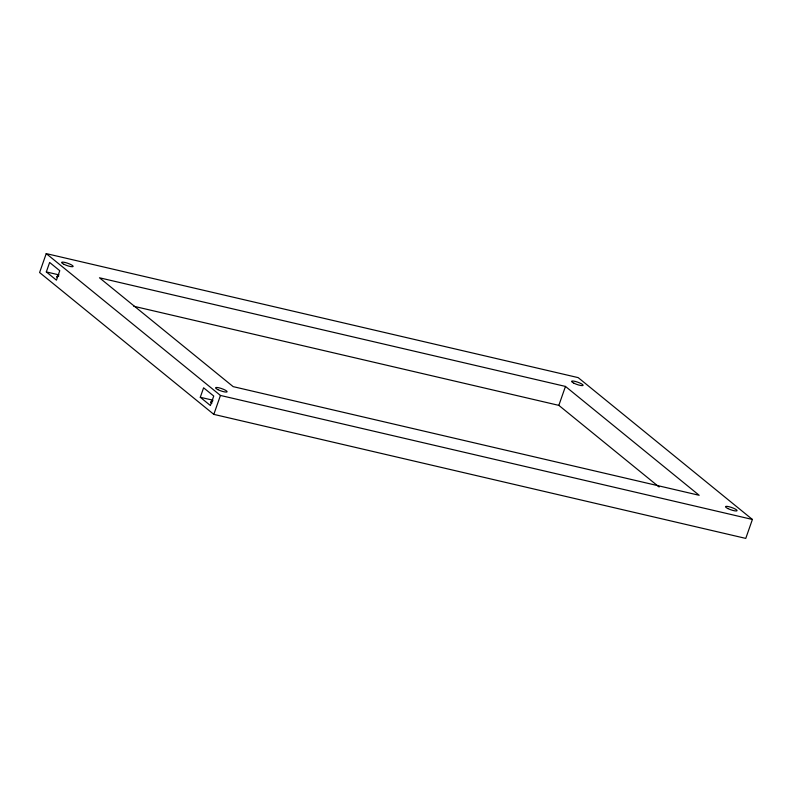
<?xml version="1.0" encoding="UTF-8"?>
<svg xmlns="http://www.w3.org/2000/svg" width="792" height="792" viewBox="0 0 792 792"><rect width="100%" height="100%" fill="white"/><g stroke="black" fill="none" stroke-linecap="round" stroke-linejoin="round"><path stroke-width="1.19" d="M46.233 253.598L39.6 272.537L213.82 414.374L745.767 538.402L752.4 519.463L578.18 377.626L46.233 253.598L220.453 395.446L752.4 519.463M46.322 271.923L49.639 262.459L59.766 270.706L56.45 280.17L46.322 271.923L59.044 274.893M200.287 397.277L203.603 387.803L213.731 396.05L210.415 405.524L200.287 397.277L213.008 400.237M213.82 414.374L220.453 395.446M659.112 487.001L558.835 405.365L565.468 386.427L99.465 277.784L233.165 386.635L699.168 495.287L565.468 386.427M133.769 306.257L558.835 405.365M211.87 403.286A6.138 1.218 19.3 0 1 212.622 401.732M57.103 277.378A6.138 1.218 19.3 0 1 58.667 276.378M573.962 383.229A6.138 1.218 19.3 0 0 583.1 385.358A6.138 1.218 19.3 0 0 574.883 381.328A6.138 1.218 19.3 0 0 573.962 383.229M727.927 508.583A6.138 1.218 19.3 0 0 737.065 510.711A6.138 1.218 19.3 0 0 728.848 506.672A6.138 1.218 19.3 0 0 727.927 508.583M217.958 389.684A6.138 1.218 19.3 0 0 227.096 391.812A6.138 1.218 19.3 0 0 218.879 387.783A6.138 1.218 19.3 0 0 217.958 389.684M63.994 264.33A6.138 1.218 19.3 0 0 73.131 266.468A6.138 1.218 19.3 0 0 64.924 262.429A6.138 1.218 19.3 0 0 63.994 264.33"/></g></svg>
